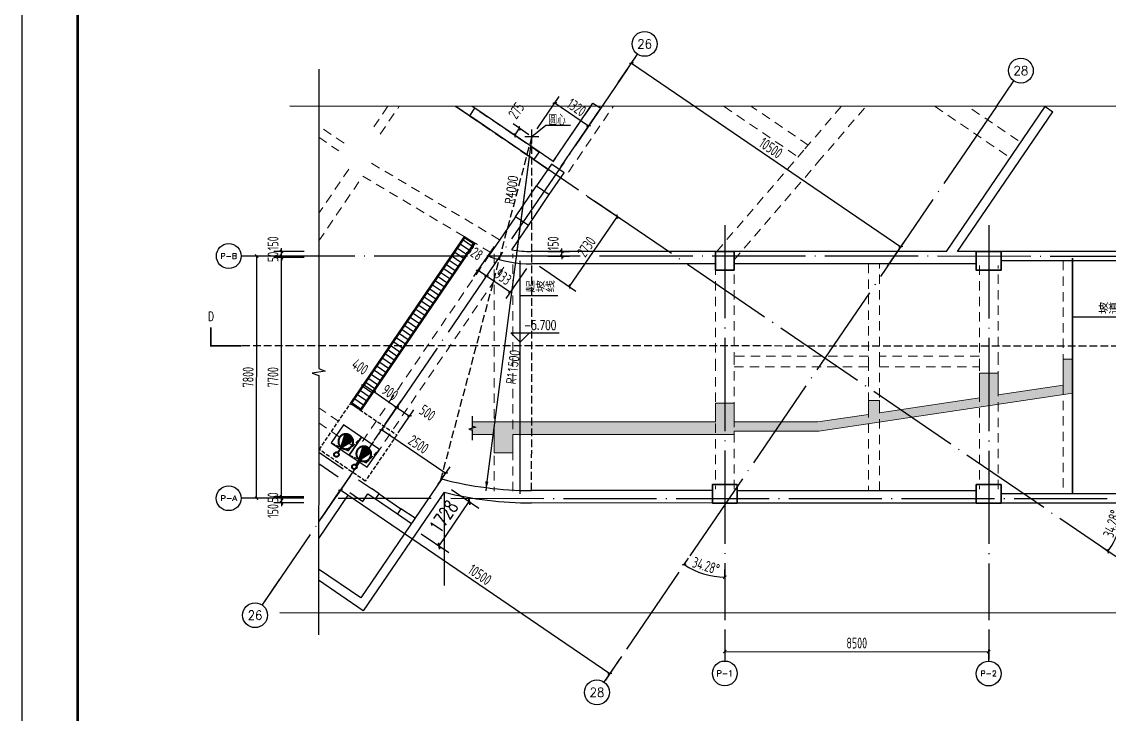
# Model space of a CAD drawing. Extents: x -502255 to 1362592, y -400300 to 332622.
# Drawn here: x 229925 to 264962, y -386832 to -364528 of the extents above; entities that cross this region are included whole.
import ezdxf
from ezdxf.enums import TextEntityAlignment as Align

# ---------------------------------------------------------------- set-up
doc = ezdxf.new("R2010")
doc.units = 0
doc.header["$LTSCALE"] = 1000
doc.header["$MEASUREMENT"] = 0
for name, pattern in [('DASH', [0.35, 0.25, -0.1]), ('DOTE', [2.42, 2, -0.2, 0.02, -0.2]), ('排水', [1.1, 1, -0.1]), ('虚线', [500, 300, -200])]:
    doc.linetypes.add(name, pattern=pattern)
for name, color, linetype in [('03小品', 2, 'Continuous'), ('A-WALL', 2, 'Continuous'), ('AXIS', 3, 'Continuous'), ('AXIS_TEXT', 7, 'Continuous'), ('DIM_ELEV', 3, 'Continuous'), ('DIM_LEAD', 3, 'Continuous'), ('DIM_SYMB', 3, 'Continuous'), ('DOTE', 26, 'DOTE'), ('ECA_TK', 7, 'Continuous'), ('HATCH', 253, 'Continuous'), ('PUB_DIM', 3, 'Continuous'), ('PUB_TEXT', 7, 'Continuous'), ('RF-QT', 30, 'Continuous'), ('THIN', 7, 'Continuous'), ('tk', 7, 'Continuous'), ('WINDOW_RF', 32, 'Continuous'), ('行车道', 4, 'DASH'), ('集水坑', 4, 'Continuous')]:
    doc.layers.add(name, color=color, linetype=linetype)
for name, color, linetype, lineweight in [('GPS-污水', 2, '排水', 40), ('砼柱', 2, 'Continuous', 35), ('砼梁', 4, 'Continuous', 18)]:
    doc.layers.add(name, color=color, linetype=linetype, lineweight=lineweight)
doc.styles.add('8B2_02', font='tssdeng.shx', dxfattribs={"width": 0.6, "bigfont": 'TSSDCHN.shx'})
doc.styles.add('_TCH_AXIS', font='COMPLEX', dxfattribs={"bigfont": 'GBCBIG'})
doc.styles.add('_TCH_DIM', font='SIMPLEX', dxfattribs={"bigfont": 'GBCBIG'})
doc.styles.add('_TCH_DIM_T3', font='SIMPLEX', dxfattribs={"width": 0.705882, "bigfont": 'GBCBIG'})
doc.styles.add('_TCH_LABEL', font='COMPLEX', dxfattribs={"bigfont": 'GBCBIG'})
doc.styles.add('COMPLEX', font='COMPLEX.shx', dxfattribs={"width": 0.65})
doc.styles.get("Standard").update_dxf_attribs({"font": 'tssdeng2.shx', "width": 0.7, "bigfont": '@@hztxt.shx'})
doc.styles.add('TH-STYLE3_T3', font='tssdeng.shx', dxfattribs={"width": 0.7, "bigfont": 'tssdchn.shx'})
doc.dimstyles.new('_TCH_ARCH&&100', dxfattribs={"dimtxt": 350, "dimasz": 100, "dimexe": 250, "dimexo": 300, "dimgap": 100, "dimtad": 1, "dimdec": 0, "dimzin": 0, "dimdsep": 46, "dimtxsty": 'TH-STYLE3_T3', "dimblk": 'ARCHTICK', "dimcen": 0.09, "dimclrt": 7, "dimazin": 2, "dimtfac": 1, "dimtdec": 0, "dimtix": 1, "dimtmove": 2, "dimatfit": 3, "dimfxl": 1, "dimtolj": 1, "dimtzin": 0, "dimarcsym": 0})
doc.dimstyles.new('_TCH_ARCH&&150', dxfattribs={"dimtxt": 446.25, "dimasz": 150, "dimexe": 375, "dimexo": 450, "dimgap": 189.375, "dimtad": 1, "dimdec": 0, "dimzin": 0, "dimdsep": 46, "dimtxsty": '_TCH_DIM_T3', "dimblk": 'ARCHTICK', "dimcen": 0.09, "dimclrt": 7, "dimazin": 2, "dimtfac": 1, "dimtdec": 0, "dimtix": 1, "dimtmove": 2, "dimatfit": 3, "dimfxl": 1, "dimtolj": 1, "dimtzin": 0, "dimarcsym": 0})

# ---------------------------------------------------------------- blocks, each defined once
blk = doc.blocks.new('10B_A1')
at = {"layer": 'ECA_TK'}
blk.add_lwpolyline([(0, 0), (841, 0), (841, 594), (0, 594)], close=True, dxfattribs=at)
at = {"layer": 'ECA_TK', "const_width": 0.8}
blk.add_lwpolyline([(831, 10), (831, 584), (18, 584), (18, 10)], close=True, dxfattribs=at)
blk = doc.blocks.new('$SB01_1')
h = blk.add_hatch(color=256)
h.dxf.hatch_style = 1
h.paths.add_polyline_path([(-0.381, -0.323), (0.5, 0), (-0.381, 0.323)])
h.paths.add_polyline_path([(0, 0), (0.002, 0), (0.002, 0.001), (0, 0.001)], flags=24)
h.paths.add_polyline_path([(0, -0.002), (0.003, -0.002), (0.003, -0.001), (0, -0.001)], flags=24)
h.paths.add_polyline_path([(0, -0.003), (0.003, -0.003), (0.003, -0.002), (0, -0.002)], flags=24)
for p, q in [((0.5, 0), (-0.381, 0.323)), ((-0.381, 0.323), (-0.381, -0.323)), ((0.5, 0), (-0.381, -0.323))]:
    blk.add_line(p, q)
blk.add_circle((0, 0), 0.5)
at = {"flags": 1}
for tag, p in [('UNIT', (0, 0)), ('SPEC', (0, -0.002)), ('WHAT', (0, -0.003))]:
    blk.add_attdef(tag, p, '', height=0.001, dxfattribs=at)
blk = doc.blocks.new('_ArchTick')
at = {"color": 0, "linetype": 'ByBlock', "const_width": 0.4}
blk.add_lwpolyline([(-0.5, -0.5), (0.5, 0.5)], dxfattribs=at)
blk = doc.blocks.new('*D1438')
at = {"layer": 'Defpoints', "color": 0, "transparency": 16777216}
for p in [(248189, -367885), (246357, -368228), (247448, -368972)]:
    blk.add_point(p, dxfattribs=at)
at = {"layer": 'PUB_DIM', "color": 0, "lineweight": -2, "transparency": 16777216}
for p, q in [((246526, -367980), (247239, -366935)), ((247099, -367141), (248189, -367885)), ((247617, -368724), (248330, -367679))]:
    blk.add_line(p, q, dxfattribs=at)
at = {"layer": 'PUB_DIM', "color": 0, "lineweight": -2, "transparency": 16777216, "xscale": 100, "yscale": 100, "zscale": 100}
for p, rotation in [((247099, -367141), 145.7036623085238), ((248189, -367885), 325.7036623085238)]:
    blk.add_blockref('_ArchTick', p, dxfattribs=dict(at, rotation=rotation))
at = {"layer": 'PUB_DIM', "color": 7, "transparency": 16777216, "insert": (247799, -367286), "char_height": 350, "attachment_point": 5, "rotation": 325.7037, "style": 'TH-STYLE3_T3'}
blk.add_mtext('\\A1;1320', dxfattribs=at)
blk = doc.blocks.new('*D1439')
at = {"layer": 'Defpoints', "color": 0, "transparency": 16777216}
for p in [(245966, -367961), (246360, -368563), (246515, -368336)]:
    blk.add_point(p, dxfattribs=at)
at = {"layer": 'PUB_DIM', "color": 0, "lineweight": -2, "transparency": 16777216}
for p, q in [((246267, -368167), (245760, -367821)), ((246112, -368394), (245605, -368048)), ((245811, -368189), (245966, -367961))]:
    blk.add_line(p, q, dxfattribs=at)
at = {"layer": 'PUB_DIM', "color": 0, "lineweight": -2, "transparency": 16777216, "xscale": 100, "yscale": 100, "zscale": 100}
for p, rotation in [((245966, -367961), 55.70366230852772), ((245811, -368189), 235.7036623085277)]:
    blk.add_blockref('_ArchTick', p, dxfattribs=dict(at, rotation=rotation))
at = {"layer": 'PUB_DIM', "color": 7, "transparency": 16777216, "insert": (245857, -367389), "char_height": 350, "attachment_point": 5, "rotation": 55.7037, "style": 'TH-STYLE3_T3'}
blk.add_mtext('\\A1;275', dxfattribs=at)
blk = doc.blocks.new('*D1440')
at = {"layer": 'Defpoints', "color": 0, "transparency": 16777216}
for p in [(243401, -379342), (244345, -379985), (242428, -380769)]:
    blk.add_point(p, dxfattribs=at)
at = {"layer": 'PUB_DIM', "color": 0, "lineweight": -2, "transparency": 16777216}
for p, q in [((243773, -379595), (244655, -380197)), ((243371, -381413), (244345, -379985)), ((242799, -381023), (243681, -381624))]:
    blk.add_line(p, q, dxfattribs=at)
at = {"layer": 'PUB_DIM', "color": 0, "lineweight": -2, "transparency": 16777216, "xscale": 150, "yscale": 150, "zscale": 150}
for p, rotation in [((244345, -379985), 55.70366230852861), ((243371, -381413), 235.7036623085286)]:
    blk.add_blockref('_ArchTick', p, dxfattribs=dict(at, rotation=rotation))
at = {"layer": 'PUB_DIM', "color": 7, "transparency": 16777216, "insert": (243517, -380467), "char_height": 446.2, "attachment_point": 5, "rotation": 55.7037, "style": '_TCH_DIM_T3'}
blk.add_mtext('\\A1;1728', dxfattribs=at)
blk = doc.blocks.new('*D1441')
at = {"layer": 'Defpoints', "color": 0, "transparency": 16777216}
for p in [(241110, -378265), (243586, -379070), (243175, -379673)]:
    blk.add_point(p, dxfattribs=at)
at = {"layer": 'PUB_DIM', "color": 0, "lineweight": -2, "transparency": 16777216}
for p, q in [((241279, -378017), (241662, -377455)), ((241521, -377662), (243586, -379070)), ((243344, -379426), (243727, -378864))]:
    blk.add_line(p, q, dxfattribs=at)
at = {"layer": 'PUB_DIM', "color": 0, "lineweight": -2, "transparency": 16777216, "xscale": 100, "yscale": 100, "zscale": 100}
for p, rotation in [((241521, -377662), 145.7036623085296), ((243586, -379070), 325.7036623085296)]:
    blk.add_blockref('_ArchTick', p, dxfattribs=dict(at, rotation=rotation))
at = {"layer": 'PUB_DIM', "color": 7, "transparency": 16777216, "insert": (242709, -378139), "char_height": 350, "attachment_point": 5, "rotation": 325.7037, "style": 'TH-STYLE3_T3'}
blk.add_mtext('\\A1;2500', dxfattribs=at)
blk = doc.blocks.new('*D1442')
at = {"layer": 'Defpoints', "color": 0, "transparency": 16777216}
for p in [(245585, -371703), (246356, -372228), (245667, -373239)]:
    blk.add_point(p, dxfattribs=at)
at = {"layer": 'PUB_DIM', "color": 0, "lineweight": -2, "transparency": 16777216}
for p, q in [((245416, -371951), (244755, -372920)), ((244896, -372713), (245667, -373239)), ((246187, -372476), (245526, -373445))]:
    blk.add_line(p, q, dxfattribs=at)
at = {"layer": 'PUB_DIM', "color": 0, "lineweight": -2, "transparency": 16777216, "xscale": 100, "yscale": 100, "zscale": 100}
for p, rotation in [((244896, -372713), 145.7036623085322), ((245667, -373239), 325.7036623085323)]:
    blk.add_blockref('_ArchTick', p, dxfattribs=dict(at, rotation=rotation))
at = {"layer": 'PUB_DIM', "color": 7, "transparency": 16777216, "insert": (245437, -372749), "char_height": 350, "attachment_point": 5, "rotation": 325.7037, "style": 'TH-STYLE3_T3'}
blk.add_mtext('\\A1;933', dxfattribs=at)
blk = doc.blocks.new('*D1443')
at = {"layer": 'Defpoints', "color": 0, "transparency": 16777216}
for p in [(245314, -371518), (245585, -371703), (244896, -372713)]:
    blk.add_point(p, dxfattribs=at)
at = {"layer": 'PUB_DIM', "color": 0, "lineweight": -2, "transparency": 16777216}
for p, q in [((245145, -371766), (244484, -372735)), ((245416, -371951), (244755, -372920)), ((244625, -372528), (244896, -372713))]:
    blk.add_line(p, q, dxfattribs=at)
at = {"layer": 'PUB_DIM', "color": 0, "lineweight": -2, "transparency": 16777216, "xscale": 100, "yscale": 100, "zscale": 100}
for p, rotation in [((244625, -372528), 145.7036623085129), ((244896, -372713), 325.7036623085129)]:
    blk.add_blockref('_ArchTick', p, dxfattribs=dict(at, rotation=rotation))
at = {"layer": 'PUB_DIM', "color": 7, "transparency": 16777216, "insert": (244518, -371955), "char_height": 350, "attachment_point": 5, "rotation": 325.7037, "style": 'TH-STYLE3_T3'}
blk.add_mtext('\\A1;328', dxfattribs=at)
blk = doc.blocks.new('*D1444')
at = {"layer": 'Defpoints', "color": 0, "transparency": 16777216}
for p in [(247894, -369973), (249114, -370804), (246356, -372228)]:
    blk.add_point(p, dxfattribs=at)
at = {"layer": 'PUB_DIM', "color": 0, "lineweight": -2, "transparency": 16777216}
for p, q in [((248142, -370142), (249320, -370945)), ((247575, -373060), (249114, -370804)), ((246604, -372397), (247782, -373201))]:
    blk.add_line(p, q, dxfattribs=at)
at = {"layer": 'PUB_DIM', "color": 0, "lineweight": -2, "transparency": 16777216, "xscale": 100, "yscale": 100, "zscale": 100}
for p, rotation in [((249114, -370804), 55.70366230852881), ((247575, -373060), 235.7036623085288)]:
    blk.add_blockref('_ArchTick', p, dxfattribs=dict(at, rotation=rotation))
at = {"layer": 'PUB_DIM', "color": 7, "transparency": 16777216, "insert": (248117, -371777), "char_height": 350, "attachment_point": 5, "rotation": 55.7037, "style": 'TH-STYLE3_T3'}
blk.add_mtext('\\A1;2730', dxfattribs=at)
blk = doc.blocks.new('*D1445')
at = {"layer": 'Defpoints', "color": 0, "transparency": 16777216}
for p in [(241265, -376441), (240394, -377007), (240724, -377232)]:
    blk.add_point(p, dxfattribs=at)
at = {"layer": 'PUB_DIM', "color": 0, "lineweight": -2, "transparency": 16777216}
for p, q in [((240563, -376759), (241075, -376009)), ((240894, -376985), (241405, -376234)), ((240934, -376215), (241265, -376441))]:
    blk.add_line(p, q, dxfattribs=at)
at = {"layer": 'PUB_DIM', "color": 0, "lineweight": -2, "transparency": 16777216, "xscale": 100, "yscale": 100, "zscale": 100}
for p, rotation in [((240934, -376215), 145.7036623085269), ((241265, -376441), 325.7036623085269)]:
    blk.add_blockref('_ArchTick', p, dxfattribs=dict(at, rotation=rotation))
at = {"layer": 'PUB_DIM', "color": 7, "transparency": 16777216, "insert": (240826, -375642), "char_height": 350, "attachment_point": 5, "rotation": 325.7037, "style": 'TH-STYLE3_T3'}
blk.add_mtext('\\A1;400', dxfattribs=at)
blk = doc.blocks.new('*D1446')
at = {"layer": 'Defpoints', "color": 0, "transparency": 16777216}
for p in [(242008, -376948), (240724, -377232), (241468, -377740)]:
    blk.add_point(p, dxfattribs=at)
at = {"layer": 'PUB_DIM', "color": 0, "lineweight": -2, "transparency": 16777216}
for p, q in [((240894, -376985), (241405, -376234)), ((241265, -376441), (242008, -376948)), ((241637, -377492), (242149, -376741))]:
    blk.add_line(p, q, dxfattribs=at)
at = {"layer": 'PUB_DIM', "color": 0, "lineweight": -2, "transparency": 16777216, "xscale": 100, "yscale": 100, "zscale": 100}
for p, rotation in [((241265, -376441), 145.7036623085327), ((242008, -376948), 325.7036623085327)]:
    blk.add_blockref('_ArchTick', p, dxfattribs=dict(at, rotation=rotation))
at = {"layer": 'PUB_DIM', "color": 7, "transparency": 16777216, "insert": (241791, -376467), "char_height": 350, "attachment_point": 5, "rotation": 325.7037, "style": 'TH-STYLE3_T3'}
blk.add_mtext('\\A1;900', dxfattribs=at)
blk = doc.blocks.new('*D1447')
at = {"layer": 'Defpoints', "color": 0, "transparency": 16777216}
for p in [(242421, -377229), (241468, -377740), (241881, -378021)]:
    blk.add_point(p, dxfattribs=at)
at = {"layer": 'PUB_DIM', "color": 0, "lineweight": -2, "transparency": 16777216}
for p, q in [((241637, -377492), (242149, -376741)), ((242008, -376948), (242421, -377229)), ((242050, -377773), (242562, -377023))]:
    blk.add_line(p, q, dxfattribs=at)
at = {"layer": 'PUB_DIM', "color": 0, "lineweight": -2, "transparency": 16777216, "xscale": 100, "yscale": 100, "zscale": 100}
for p, rotation in [((242008, -376948), 145.7036623085322), ((242421, -377229), 325.7036623085322)]:
    blk.add_blockref('_ArchTick', p, dxfattribs=dict(at, rotation=rotation))
at = {"layer": 'PUB_DIM', "color": 7, "transparency": 16777216, "insert": (242994, -377121), "char_height": 350, "attachment_point": 5, "rotation": 325.7037, "style": 'TH-STYLE3_T3'}
blk.add_mtext('\\A1;500', dxfattribs=at)
blk = doc.blocks.new('_AXISO')
blk.add_circle((0, 0), 0.5)
at = {"layer": 'AXIS_TEXT', "style": 'COMPLEX', "width": 1.041667}
blk.add_attdef('A', text='', height=0.56, dxfattribs=at).set_placement((-0.25, -0.28), (0.25, -0.28), align=Align.FIT)
blk = doc.blocks.new('*D1457')
at = {"layer": 'Defpoints', "color": 0, "transparency": 16777216}
for p in [(252578, -383801), (261078, -383804), (261078, -384817)]:
    blk.add_point(p, dxfattribs=at)
at = {"layer": 'PUB_DIM', "color": 0, "lineweight": -2, "transparency": 16777216}
for p, q in [((252578, -384101), (252577, -385064)), ((261078, -384104), (261078, -385067)), ((252578, -384814), (261078, -384817))]:
    blk.add_line(p, q, dxfattribs=at)
at = {"layer": 'PUB_DIM', "color": 0, "lineweight": -2, "transparency": 16777216, "xscale": 100, "yscale": 100, "zscale": 100}
for p, rotation in [((252578, -384814), 179.9810657160409), ((261078, -384817), 359.9810657160409)]:
    blk.add_blockref('_ArchTick', p, dxfattribs=dict(at, rotation=rotation))
at = {"layer": 'PUB_DIM', "color": 7, "transparency": 16777216, "insert": (256828, -384540), "char_height": 350, "attachment_point": 5, "rotation": 359.9811, "style": 'TH-STYLE3_T3'}
blk.add_mtext('\\A1;8500', dxfattribs=at)
blk = doc.blocks.new('*D1459')
at = {"layer": 'Defpoints', "color": 0, "transparency": 16777216}
for p in [(252579, -380083), (251673, -382233), (251096, -382259), (252578, -382716)]:
    blk.add_point(p, dxfattribs=at)
at = {"layer": 'PUB_DIM', "color": 0, "lineweight": -2, "transparency": 16777216}
for p, q in [((251265, -382011), (251406, -381804)), ((252579, -382416), (252579, -382166))]:
    blk.add_line(p, q, dxfattribs=at)
blk.add_arc((252579, -380083), 2333, 235.7037, 269.9811, dxfattribs=at)
at = {"layer": 'PUB_DIM', "color": 0, "lineweight": -2, "transparency": 16777216, "xscale": 100, "yscale": 100, "zscale": 100}
for p, rotation in [((251265, -382011), 145.7036623089385), ((252579, -382416), 359.9810657160343)]:
    blk.add_blockref('_ArchTick', p, dxfattribs=dict(at, rotation=rotation))
at = {"layer": 'PUB_DIM', "color": 7, "transparency": 16777216, "insert": (251972, -382050), "char_height": 350, "attachment_point": 5, "rotation": 342.8424, "style": 'TH-STYLE3_T3'}
blk.add_mtext('\\A1;34.28°', dxfattribs=at)
blk = doc.blocks.new('*D1460')
at = {"layer": 'Defpoints', "color": 0, "transparency": 16777216}
for p in [(262425, -379884), (265747, -379885), (265209, -381058), (265169, -381755)]:
    blk.add_point(p, dxfattribs=at)
at = {"layer": 'PUB_DIM', "color": 0, "lineweight": -2, "transparency": 16777216}
for p, q in [((265447, -379885), (265197, -379884)), ((264921, -381586), (264715, -381445))]:
    blk.add_line(p, q, dxfattribs=at)
blk.add_arc((262425, -379884), 3022, 325.7037, 359.9811, dxfattribs=at)
at = {"layer": 'PUB_DIM', "color": 0, "lineweight": -2, "transparency": 16777216, "xscale": 100, "yscale": 100, "zscale": 100}
for p, rotation in [((265447, -379885), 89.98106454637971), ((264921, -381586), 235.7036623089446)]:
    blk.add_blockref('_ArchTick', p, dxfattribs=dict(at, rotation=rotation))
at = {"layer": 'PUB_DIM', "color": 7, "transparency": 16777216, "insert": (265050, -380694), "char_height": 350, "attachment_point": 5, "rotation": 72.8424, "style": 'TH-STYLE3_T3'}
blk.add_mtext('\\A1;34.28°', dxfattribs=at)
blk = doc.blocks.new('*D1448')
at = {"layer": 'Defpoints', "color": 0, "transparency": 16777216}
for p in [(237495, -372075), (239320, -372076), (239318, -379876)]:
    blk.add_point(p, dxfattribs=at)
at = {"layer": 'PUB_DIM', "color": 0, "lineweight": -2, "transparency": 16777216}
for p, q in [((239020, -372076), (237245, -372075)), ((237493, -379875), (237495, -372075)), ((239018, -379876), (237243, -379875))]:
    blk.add_line(p, q, dxfattribs=at)
at = {"layer": 'PUB_DIM', "color": 0, "lineweight": -2, "transparency": 16777216, "xscale": 100, "yscale": 100, "zscale": 100}
for p, rotation in [((237495, -372075), 89.98146217059495), ((237493, -379875), 269.981462170595)]:
    blk.add_blockref('_ArchTick', p, dxfattribs=dict(at, rotation=rotation))
at = {"layer": 'PUB_DIM', "color": 7, "transparency": 16777216, "insert": (237219, -375975), "char_height": 350, "attachment_point": 5, "rotation": 89.9815, "style": 'TH-STYLE3_T3'}
blk.add_mtext('\\A1;7800', dxfattribs=at)
blk = doc.blocks.new('*D1449')
at = {"layer": 'Defpoints', "color": 0, "transparency": 16777216}
for p in [(238293, -379876), (239317, -380026), (239318, -379876)]:
    blk.add_point(p, dxfattribs=at)
at = {"layer": 'PUB_DIM', "color": 0, "lineweight": -2, "transparency": 16777216}
for p, q in [((238293, -379876), (238293, -379776)), ((239018, -379876), (238043, -379876)), ((239017, -380026), (238043, -380026)), ((238293, -380026), (238293, -379876)), ((238293, -380026), (238293, -380126))]:
    blk.add_line(p, q, dxfattribs=at)
at = {"layer": 'PUB_DIM', "color": 0, "lineweight": -2, "transparency": 16777216, "xscale": 100, "yscale": 100, "zscale": 100}
for p, rotation in [((238293, -379876), 269.9814621706042), ((238293, -380026), 89.98146217060415)]:
    blk.add_blockref('_ArchTick', p, dxfattribs=dict(at, rotation=rotation))
at = {"layer": 'PUB_DIM', "color": 7, "transparency": 16777216, "insert": (238018, -380287), "char_height": 350, "attachment_point": 5, "rotation": 89.9815, "style": 'TH-STYLE3_T3'}
blk.add_mtext('\\A1;150', dxfattribs=at)
blk = doc.blocks.new('*D1450')
at = {"layer": 'Defpoints', "color": 0, "transparency": 16777216}
for p in [(238293, -379826), (239318, -379826), (239318, -379876)]:
    blk.add_point(p, dxfattribs=at)
at = {"layer": 'PUB_DIM', "color": 0, "lineweight": -2, "transparency": 16777216}
for p, q in [((238293, -379826), (238293, -379726)), ((239018, -379826), (238043, -379826)), ((239018, -379876), (238043, -379876)), ((238293, -379876), (238293, -379826)), ((238293, -379876), (238293, -379976))]:
    blk.add_line(p, q, dxfattribs=at)
at = {"layer": 'PUB_DIM', "color": 0, "lineweight": -2, "transparency": 16777216, "xscale": 100, "yscale": 100, "zscale": 100}
for p, rotation in [((238293, -379826), 269.9814621705952), ((238293, -379876), 89.9814621705952)]:
    blk.add_blockref('_ArchTick', p, dxfattribs=dict(at, rotation=rotation))
at = {"layer": 'PUB_DIM', "color": 7, "transparency": 16777216, "insert": (238018, -379851), "char_height": 350, "attachment_point": 5, "rotation": 89.9815, "style": 'TH-STYLE3_T3'}
blk.add_mtext('\\A1;50', dxfattribs=at)
blk = doc.blocks.new('*D1451')
at = {"layer": 'Defpoints', "color": 0, "transparency": 16777216}
for p in [(238295, -372126), (239320, -372126), (239318, -379826)]:
    blk.add_point(p, dxfattribs=at)
at = {"layer": 'PUB_DIM', "color": 0, "lineweight": -2, "transparency": 16777216}
for p, q in [((239020, -372126), (238045, -372126)), ((238293, -379826), (238295, -372126)), ((239018, -379826), (238043, -379826))]:
    blk.add_line(p, q, dxfattribs=at)
at = {"layer": 'PUB_DIM', "color": 0, "lineweight": -2, "transparency": 16777216, "xscale": 100, "yscale": 100, "zscale": 100}
for p, rotation in [((238295, -372126), 89.98146217059477), ((238293, -379826), 269.9814621705948)]:
    blk.add_blockref('_ArchTick', p, dxfattribs=dict(at, rotation=rotation))
at = {"layer": 'PUB_DIM', "color": 7, "transparency": 16777216, "insert": (238019, -375976), "char_height": 350, "attachment_point": 5, "rotation": 89.9815, "style": 'TH-STYLE3_T3'}
blk.add_mtext('\\A1;7700', dxfattribs=at)
blk = doc.blocks.new('*D1452')
at = {"layer": 'Defpoints', "color": 0, "transparency": 16777216}
for p in [(238295, -372076), (239320, -372076), (239320, -372126)]:
    blk.add_point(p, dxfattribs=at)
at = {"layer": 'PUB_DIM', "color": 0, "lineweight": -2, "transparency": 16777216}
for p, q in [((239020, -372076), (238045, -372076)), ((238295, -372076), (238295, -371976)), ((238295, -372126), (238295, -372076)), ((239020, -372126), (238045, -372126)), ((238295, -372126), (238295, -372226))]:
    blk.add_line(p, q, dxfattribs=at)
at = {"layer": 'PUB_DIM', "color": 0, "lineweight": -2, "transparency": 16777216, "xscale": 100, "yscale": 100, "zscale": 100}
for p, rotation in [((238295, -372076), 269.9814621705905), ((238295, -372126), 89.98146217059056)]:
    blk.add_blockref('_ArchTick', p, dxfattribs=dict(at, rotation=rotation))
at = {"layer": 'PUB_DIM', "color": 7, "transparency": 16777216, "insert": (238020, -372101), "char_height": 350, "attachment_point": 5, "rotation": 89.9815, "style": 'TH-STYLE3_T3'}
blk.add_mtext('\\A1;50', dxfattribs=at)
blk = doc.blocks.new('*D1453')
at = {"layer": 'Defpoints', "color": 0, "transparency": 16777216}
for p in [(238295, -371926), (239320, -371926), (239320, -372076)]:
    blk.add_point(p, dxfattribs=at)
at = {"layer": 'PUB_DIM', "color": 0, "lineweight": -2, "transparency": 16777216}
for p, q in [((239020, -371926), (238045, -371926)), ((239020, -372076), (238045, -372076)), ((238295, -371926), (238295, -371826)), ((238295, -372076), (238295, -371926)), ((238295, -372076), (238295, -372176))]:
    blk.add_line(p, q, dxfattribs=at)
at = {"layer": 'PUB_DIM', "color": 0, "lineweight": -2, "transparency": 16777216, "xscale": 100, "yscale": 100, "zscale": 100}
for p, rotation in [((238295, -371926), 269.9814621705922), ((238295, -372076), 89.98146217059224)]:
    blk.add_blockref('_ArchTick', p, dxfattribs=dict(at, rotation=rotation))
at = {"layer": 'PUB_DIM', "color": 7, "transparency": 16777216, "insert": (238020, -371664), "char_height": 350, "attachment_point": 5, "rotation": 89.9815, "style": 'TH-STYLE3_T3'}
blk.add_mtext('\\A1;150', dxfattribs=at)
blk = doc.blocks.new('*D1454')
at = {"layer": 'Defpoints', "color": 0, "transparency": 16777216}
for p in [(248974, -366734), (258244, -371778), (257649, -372651)]:
    blk.add_point(p, dxfattribs=at)
at = {"layer": 'PUB_DIM', "color": 0, "lineweight": -2, "transparency": 16777216}
for p, q in [((249143, -366487), (249710, -365655)), ((249570, -365861), (258244, -371778)), ((257818, -372403), (258385, -371571))]:
    blk.add_line(p, q, dxfattribs=at)
at = {"layer": 'PUB_DIM', "color": 0, "lineweight": -2, "transparency": 16777216, "xscale": 100, "yscale": 100, "zscale": 100}
for p, rotation in [((249570, -365861), 145.7036623089432), ((258244, -371778), 325.7036623089432)]:
    blk.add_blockref('_ArchTick', p, dxfattribs=dict(at, rotation=rotation))
at = {"layer": 'PUB_DIM', "color": 7, "transparency": 16777216, "insert": (254062, -368593), "char_height": 350, "attachment_point": 5, "rotation": 325.7037, "style": 'TH-STYLE3_T3'}
blk.add_mtext('\\A1;10500', dxfattribs=at)
blk = doc.blocks.new('*D1455')
at = {"layer": 'Defpoints', "color": 0, "transparency": 16777216}
for p in [(240681, -378894), (249355, -384810), (248869, -385524)]:
    blk.add_point(p, dxfattribs=at)
at = {"layer": 'PUB_DIM', "color": 0, "lineweight": -2, "transparency": 16777216}
for p, q in [((240512, -379142), (240053, -379814)), ((240194, -379607), (248869, -385524)), ((249186, -385058), (248728, -385730))]:
    blk.add_line(p, q, dxfattribs=at)
at = {"layer": 'PUB_DIM', "color": 0, "lineweight": -2, "transparency": 16777216, "xscale": 100, "yscale": 100, "zscale": 100}
for p, rotation in [((240194, -379607), 145.7036623089424), ((248869, -385524), 325.7036623089423)]:
    blk.add_blockref('_ArchTick', p, dxfattribs=dict(at, rotation=rotation))
at = {"layer": 'PUB_DIM', "color": 7, "transparency": 16777216, "insert": (244686, -382338), "char_height": 350, "attachment_point": 5, "rotation": 325.7037, "style": 'TH-STYLE3_T3'}
blk.add_mtext('\\A1;10500', dxfattribs=at)
blk = doc.blocks.new('*D1456')
at = {"layer": 'Defpoints', "color": 0, "transparency": 16777216}
for p in [(246578, -371928), (246578, -372078), (247323, -371929)]:
    blk.add_point(p, dxfattribs=at)
at = {"layer": 'PUB_DIM', "color": 0, "lineweight": -2, "transparency": 16777216}
for p, q in [((246878, -371929), (247573, -371929)), ((246878, -372078), (247573, -372079)), ((247323, -371929), (247323, -371829)), ((247323, -372079), (247323, -371929)), ((247323, -372079), (247323, -372179))]:
    blk.add_line(p, q, dxfattribs=at)
at = {"layer": 'PUB_DIM', "color": 0, "lineweight": -2, "transparency": 16777216, "xscale": 100, "yscale": 100, "zscale": 100}
for p, rotation in [((247323, -371929), 269.9810624058832), ((247323, -372079), 89.98106240588322)]:
    blk.add_blockref('_ArchTick', p, dxfattribs=dict(at, rotation=rotation))
at = {"layer": 'PUB_DIM', "color": 7, "transparency": 16777216, "insert": (247048, -371667), "char_height": 350, "attachment_point": 5, "rotation": 89.9811, "style": 'TH-STYLE3_T3'}
blk.add_mtext('\\A1;150', dxfattribs=at)

msp = doc.modelspace()

# ---------------------------------------------------------------- hatches: boundary and pattern name
at = {"layer": '03小品'}
h = msp.add_hatch(dxfattribs=at)
h.set_pattern_fill('ANSI31', color=8, scale=100, angle=460.70366, style=0)
h.set_pattern_definition([(145.7036623, (1349890.96, 2610427.43), (-89.4513775, -131.148822), [])])
h.paths.add_polyline_path([(244479.3, -371674.2), (244198.4, -371482.6), (240563.1, -376812.5), (240844, -377004)])
at = {"layer": 'HATCH'}
h = msp.add_hatch(dxfattribs=at)
h.set_pattern_fill('ARMORED', color=256, scale=100, style=0)
h.set_pattern_definition([(50, (0, 210927.86), (717.2602, -62.75213), [75, -825]), (355, (0, 210927.86), (-138.7513, 752.1921), [60, -660]), (100.4514, (59.8, 210922.6), (578.5094, 689.43954), [63.7402, -701.1421]), (46.1842, (0, 211127.9), (1067.241, -165.519), [112.5, -1237.5]), (96.6356, (88.9, 211114.1), (934.6627, 974.1179), [95.6103, -1051.713]), (351.1842, (0, 211127.9), (934.662, 974.1186), [90, -990]), (21, (100, 211077.86), (596.90705, -402.6189), [75, -825]), (326, (100, 211077.86), (243.3153, 725.15005), [60, -660]), (71.4514, (149.74, 211044.3), (840.2226, 322.5305), [63.7402, -701.1421]), (37.5, (0, 210927.86), (12.15986, 332.89385), [0, -652, 0, -670, 0, -662.5]), (7.5, (0, 210927.86), (263.06954, 394.41171), [0, -382, 0, -637, 0, -252.5]), (327.5, (-223, 210927.86), (533.82244, -22.55487), [0, -250, 0, -780, 0, -1035]), (317.5, (-323, 210927.86), (583.18617, 100.10498), [0, -325, 0, -518, 0, -735]), (45, (0, 210927.86), (-353.5534, 353.5534), [])])
h.paths.add_polyline_path([(244440.8, -377417.8), (244440.8, -377817.8), (245142.9, -377817.8), (245142.9, -378417.8), (245742.9, -378417.8), (245742.9, -377817.8), (252879.8, -377817.7), (252879.8, -377717.8), (255600.8, -377717.8), (263779.8, -376490.9), (263779.4, -375390.8), (263479.4, -375390.7), (263479.4, -376232.6), (261379.8, -376547.5), (261379.2, -375851), (260779.3, -375851), (260779.3, -376637.6), (257560.5, -377120.4), (257560.5, -376723.8), (257210.5, -376723.8), (257210.5, -377172.9), (255578.4, -377417.8), (252879.8, -377417.8), (252879.8, -376817.8), (252279.8, -376817.8), (252279.8, -377417.8)])

# ---------------------------------------------------------------- linework, layer by layer
at = {"linetype": 'DASH'}
for points in [[(246357.2, -368228.2), (243403.4, -379338.7)], [(246353.4, -379628.3), (246357.2, -368228.2)]]:
    msp.add_lwpolyline(points, dxfattribs=at)
msp.add_lwpolyline([(245979.5, -379728.1), (245981.9, -372228.2)])
at = {"linetype": 'DASH', "const_width": 50}
msp.add_lwpolyline([(263779, -379734), (263781.5, -372134)], dxfattribs=at)
at = {"layer": '03小品', "color": 4}
msp.add_lwpolyline([(244439.5, -371785.8), (240851.8, -377045.7), (240521.4, -376820.3), (244190.8, -371441.1), (244521.3, -371666.5), (244439.5, -371785.8)], dxfattribs=at)
msp.add_lwpolyline([(244414.7, -371768.8), (240844, -377004), (240563.1, -376812.5), (244198.4, -371482.6), (244479.3, -371674.2)], close=True, dxfattribs=at)
at = {"layer": 'A-WALL'}
msp.add_line((243530.6, -379684.7), (243530.6, -382682.9), dxfattribs=at)
at = {"layer": 'AXIS'}
for p, q in [((249203.4, -366398.3), (249766.9, -365572.2)), ((261326.4, -367258.7), (261889.9, -366432.6)), ((237995.2, -372075.6), (236995.2, -372075.3)), ((237992.7, -379875.5), (236992.7, -379875.2)), ((238231.5, -382484.8), (237668, -383310.9)), ((252577.6, -384344.6), (252577.3, -385117.3)), ((261077.6, -384347.4), (261077.3, -385120.1)), ((249245.2, -384971.5), (248681.7, -385797.7))]:
    msp.add_line(p, q, dxfattribs=at)
at = {"layer": 'DIM_ELEV'}
for p, q in [((245981.5, -373340.7), (247195.6, -373340.7)), ((245981, -374852.2), (245681.1, -374552.1)), ((245681.1, -374552.1), (247235, -374552.6)), ((245981, -374852.2), (246281.1, -374552.3))]:
    msp.add_line(p, q, dxfattribs=at)
at = {"layer": 'DIM_LEAD'}
for p, q in [((246357.2, -368228.2), (246807.3, -367860.1)), ((246807.3, -367860.1), (247601.2, -367860.1)), ((246132.2, -368228.2), (246582.2, -368228.2)), ((246357.2, -368453.2), (246357.2, -368003.2)), ((263780.7, -374035.3), (267738.8, -374037.8))]:
    msp.add_line(p, q, dxfattribs=at)
at = {"layer": 'DIM_SYMB'}
for points in [[(239496.6, -366051.6), (239493.4, -375700.5), (239703.4, -375777), (239283.4, -375850.9), (239493.4, -375925.5), (239490.2, -384271.9)], [(292679.2, -367269), (265731.8, -367260.1), (265655.3, -367470.1), (265581.4, -367050.1), (265506.8, -367260.1), (238559.4, -367251.3)], [(292673.6, -383584.4), (265570.2, -383575.5), (265493.7, -383785.5), (265419.8, -383365.5), (265345.2, -383575.5), (238241.9, -383566.6)]]:
    msp.add_lwpolyline(points, dxfattribs=at)
at = {"layer": 'DIM_SYMB', "const_width": 50}
msp.add_lwpolyline([(237013.8, -374965.8), (236013.8, -374965.5), (236013.9, -374365.5)], dxfattribs=at)
at = {"layer": 'DOTE', "color": 16, "linetype": 'DOTE', "ltscale": 1.5}
for p, q in [((249442.3, -366048.1), (237668, -383310.9)), ((265852.2, -382221), (243907, -367253)), ((261326.4, -367258.7), (248681.7, -385797.7)), ((291473.1, -372093.6), (239020, -372076))]:
    msp.add_line(p, q, dxfattribs=at)
for points in [[(252582.3, -371080.3), (252577.9, -383801)], [(261082.3, -371083.2), (261077.9, -383803.8)], [(240117.5, -379876.2), (292495.4, -379893.8)]]:
    msp.add_lwpolyline(points, dxfattribs=at)
at = {"layer": 'GPS-污水', "linetype": '排水'}
for p, q in [((240105.2, -378406.6), (240218.9, -378239.9)), ((240683.5, -378801.1), (240797.2, -378634.4))]:
    msp.add_line(p, q, dxfattribs=at)
for centre in [(240062.9, -378468.6), (240641.2, -378863)]:
    msp.add_circle(centre, 75, dxfattribs=at)
at = {"layer": 'PUB_DIM'}
for points in [[(246357.2, -368228.2), (244912.9, -379334.7), (244874.2, -379632.2)], [(246357.2, -368228.2), (245880.1, -371897.3), (245841.4, -372194.8)]]:
    msp.add_lwpolyline(points, dxfattribs=at)
msp.add_lwpolyline([(244912.9, -379334.7, 99, 0, 0), (244874.2, -379632.2, 0, 0, 0)], format="xyseb", dxfattribs=at)
at = {"layer": 'RF-QT'}
for p, q in [((247045.1, -369030.3), (248329.1, -367147.8)), ((248329.1, -367147.8), (248576.9, -367316.9)), ((243902, -367249.6), (244356.4, -367559.5)), ((244356.4, -367559.5), (244525.4, -367311.7)), ((244525.4, -367311.7), (244439.6, -367253.2)), ((247293, -369199.3), (248576.9, -367316.9)), ((259714, -371929.7), (262899.6, -367259.2)), ((260077.2, -371929.7), (263147.5, -367428.3)), ((262899.6, -367259.2), (263147.5, -367428.3)), ((246590.8, -368720.4), (246421.7, -368968.2)), ((247045.1, -369030.3), (246590.8, -368720.4)), ((246421.7, -368968.2), (246917.4, -369306.3)), ((246988.8, -369112.9), (246509.8, -369815.1)), ((247401.8, -369394.6), (246988.8, -369112.9)), ((246922.9, -370096.8), (247401.8, -369394.6)), ((246509.8, -369815.1), (246922.9, -370096.8)), ((245833.7, -370806.5), (244964, -372081.6)), ((246246.7, -371088.2), (245833.7, -370806.5)), ((245713.9, -371869.5), (246246.7, -371088.2)), ((247284.7, -371928.6), (246356, -371929.7)), ((252282, -371929.7), (247284.7, -371928.6)), ((259714, -371929.7), (252882, -371929.7)), ((260679.4, -371929.7), (260077.2, -371929.7)), ((285579.8, -371929.7), (261479.3, -371930.2)), ((252281.9, -372329.7), (246355.8, -372329.7)), ((260679.3, -372329.7), (252881.9, -372329.7)), ((285579.7, -372229.7), (261479.2, -372230.2)), ((240283.5, -378943.9), (239492.6, -378404.5)), ((240114.4, -379191.7), (239492.4, -378767.5)), ((240779.1, -379282), (241192.3, -379563.8)), ((243461.1, -379254.2), (240849.9, -383082.6)), ((239491.6, -381169.6), (240441, -379777.7)), ((239491.8, -380636.9), (240193.2, -379608.6)), ((240497.4, -379695), (240910.5, -379976.8)), ((240910.5, -379976.8), (241079.6, -379729)), ((243530.6, -379684.7), (240928.7, -383499.5)), ((241079.6, -379729), (241327.4, -379898)), ((241440.1, -379732.8), (241192.3, -379563.8)), ((241327.4, -379898), (241440.1, -379732.8)), ((252179.3, -379630.1), (246353.4, -379628.3)), ((260679.3, -379633), (252979.3, -379633.1)), ((285579.8, -379741.7), (261479.3, -379733.2)), ((252179.2, -380030.1), (246353.3, -380028.2)), ((260779.3, -380033), (252979.2, -380033.1)), ((285579.7, -380041.7), (261379.3, -380033.2)), ((242142.3, -380211.8), (242029.6, -380377)), ((242029.6, -380377), (242483.9, -380686.8)), ((242596.6, -380521.6), (242142.3, -380211.8)), ((240849.9, -383082.6), (239491.3, -382156)), ((240928.7, -383499.5), (239491.2, -382519.1))]:
    msp.add_line(p, q, dxfattribs=at)
for centre, radius, start, end in [((246358.5, -368226.1), 4100, 250.11436, 269.96231), ((246411.4, -367889.6), 4040.5, 260.05863, 269.21354), ((246357.5, -368228.2), 11400.1, 255.28166, 269.9796), ((246357.2, -368228.2), 11800, 256.14065, 269.98105)]:
    msp.add_arc(centre, radius, start, end, dxfattribs=at)
at = {"layer": 'THIN'}
msp.add_lwpolyline([(244440.8, -377227.8), (244440.8, -377552.8), (244550.8, -377587.8), (244330.8, -377647.8), (244440.8, -377682.8), (244440.8, -378007.8)], dxfattribs=at)
at = {"layer": 'WINDOW_RF'}
for p, q in [((246590.8, -368720.4, 150), (244525.4, -367311.7, 150)), ((246421.7, -368968.2, 150), (244356.4, -367559.5, 150)), ((245833.7, -370806.5), (246509.8, -369815.1)), ((246246.7, -371088.2), (246922.9, -370096.8)), ((241440.1, -379732.8), (242142.3, -380211.8)), ((241327.4, -379898), (242029.6, -380377))]:
    msp.add_line(p, q, dxfattribs=at)
at = {"layer": '砼柱', "lineweight": 35}
for points in [[(252879.3, -372530.2), (252879.3, -371930.2), (252279.3, -371930.2), (252279.3, -372530.2)], [(261479.3, -371930.2), (260679.3, -371930.2), (260679.3, -372530.2), (261479.3, -372530.2)], [(252979.3, -379433.1), (252179.3, -379433.1), (252179.3, -380033.1), (252979.3, -380033.1)], [(261479.3, -379433.1), (260679.3, -379433.1), (260679.3, -380033.1), (261479.3, -380033.1)]]:
    msp.add_lwpolyline(points, close=True, dxfattribs=at)
at = {"layer": '砼梁', "linetype": '虚线', "lineweight": 18, "ltscale": 0.001}
for p, q in [((241721.6, -367252.3), (241227.6, -367977)), ((241475.5, -368146), (242084.5, -367252.4)), ((246586.9, -368725.4), (244521.1, -367317.4)), ((248255.1, -367254.4), (247041.4, -369035.1)), ((247537.2, -369373), (248981, -367254.7)), ((252551, -367255.8), (254935.2, -368880.9)), ((255263.1, -368499.2), (253439.2, -367256.1)), ((256330.3, -367257.1), (255121.1, -368664.5)), ((255576.2, -369055.6), (257121.1, -367257.3)), ((259348.9, -367258.1), (261688.1, -368852.4)), ((262026.1, -368356.6), (260414.7, -367258.4)), ((240307.6, -368439.1), (239496, -367886)), ((244352.2, -367565.3), (246418, -368973.3)), ((239495.9, -368248.9), (240138.6, -368687)), ((255121, -368664.6), (252312.6, -371933.4)), ((240465.4, -369272.8), (239495.1, -370696.5)), ((241198.7, -369084.8), (245326, -371552)), ((252879.3, -372194.6), (255576.2, -369055.6)), ((239494.8, -371584.7), (240878.6, -369554.4)), ((240916.6, -369498.7), (245043.9, -371965.8)), ((245011.3, -372013.7), (240846.3, -378124.6)), ((245142.9, -372005.6), (245142.9, -379647.6)), ((245742.9, -379647.6), (245742.9, -372005.6)), ((241342, -378462.5), (245521.8, -372329.9)), ((252279.3, -372383.4), (252279.3, -375472.5)), ((252879.3, -375472.5), (252879.3, -372383.4)), ((257210.5, -372329.7), (257210.5, -375472.5)), ((257560.5, -375472.5), (257560.5, -372329.7)), ((260779.3, -372383.4), (260779.3, -375472.4)), ((261379.3, -375472.5), (261379.3, -372383.4)), ((263479.3, -372233.4), (263479.3, -379733.3)), ((263779.3, -379733.3), (263779.3, -372233.4)), ((252279.3, -375472.5), (252279.3, -379583.3)), ((257210.5, -375297.5), (252879.3, -375297.5)), ((252879.3, -379583.3), (252879.3, -375472.6)), ((257210.5, -375472.5), (257210.5, -379633)), ((260779.3, -375297.5), (257560.5, -375297.5)), ((257560.5, -379633), (257560.5, -375472.5)), ((260779.3, -375472.5), (260779.3, -379583.3)), ((261379.3, -379583.3), (261379.3, -375472.5)), ((252879.3, -375647.5), (257210.5, -375647.5)), ((257560.5, -375647.5), (260779.3, -375647.5)), ((240958.9, -377959.4), (239493, -376960.2)), ((239492.8, -377444.2), (240733.6, -378289.9))]:
    msp.add_line(p, q, dxfattribs=at)
at = {"layer": '砼梁'}
msp.add_lwpolyline([(244440.8, -377417.8), (244440.8, -377817.8), (245142.9, -377817.8), (245142.9, -378417.8), (245742.9, -378417.8), (245742.9, -377817.8), (252879.8, -377817.7), (252879.8, -377717.8), (255600.8, -377717.8), (263779.8, -376490.9), (263779.4, -375390.8), (263479.4, -375390.7), (263479.4, -376232.6), (261379.8, -376547.5), (261379.2, -375851), (260779.3, -375851), (260779.3, -376637.6), (257560.5, -377120.4), (257560.5, -376723.8), (257210.5, -376723.8), (257210.5, -377172.9), (255578.4, -377417.8), (252879.8, -377417.8), (252879.8, -376817.8), (252279.8, -376817.8), (252279.8, -377417.8), (244440.8, -377417.8)], dxfattribs=at)
at = {"layer": '行车道', "color": 0}
msp.add_lwpolyline([(293275.8, -374985.2), (237013.8, -374965.8)], dxfattribs=at)
at = {"layer": '集水坑', "linetype": 'DASH', "ltscale": 0.5}
msp.add_lwpolyline([(240521.4, -376820.3), (242008.4, -377834.6), (240994.2, -379321.6), (239507.1, -378307.4)], close=True, dxfattribs=at)
at = {"layer": '集水坑', "linetype": 'Continuous', "ltscale": 0.5}
for points in [[(240870.5, -377905.8), (240292.2, -377511.3), (239897.7, -378089.6), (240476, -378484.1)], [(241448.8, -378300.2), (240870.5, -377905.8), (240476, -378484.1), (241054.3, -378878.5)]]:
    msp.add_lwpolyline(points, close=True, dxfattribs=at)
at = {"layer": '集水坑', "linetype": 'DASH', "ltscale": 0.5}
for points in [[(239894.3, -378094.6), (240445.3, -378344.3), (240867.1, -377910.8)], [(240476, -378484.1), (241027, -378733.7), (241448.8, -378300.2)]]:
    msp.add_lwpolyline(points, dxfattribs=at)

# ---------------------------------------------------------------- block references
at = {"layer": 'AXIS'}
ref = msp.add_blockref('_AXISO', (249992.3, -365241.8), dxfattribs=dict(at, xscale=800, yscale=800, zscale=800))
ref.add_attrib('A', '26', dxfattribs={"layer": 'AXIS_TEXT', "height": 294.28, "style": '_TCH_AXIS'}).set_placement((249754, -365388.9), (250230.5, -365388.9), align=Align.FIT)
ref = msp.add_blockref('_AXISO', (262115.3, -366102.1), dxfattribs=dict(at, xscale=800, yscale=800, zscale=800))
ref.add_attrib('A', '28', dxfattribs={"layer": 'AXIS_TEXT', "height": 294.28, "style": '_TCH_AXIS'}).set_placement((261877, -366249.3), (262353.5, -366249.3), align=Align.FIT)
ref = msp.add_blockref('_AXISO', (236595.2, -372075.2), dxfattribs=dict(at, xscale=800, yscale=800, zscale=800))
ref.add_attrib('A', 'P-B', dxfattribs={"layer": 'AXIS_TEXT', "height": 172.16, "style": '_TCH_AXIS'}).set_placement((236328.8, -372161.3), (236861.7, -372161.3), align=Align.FIT)
ref = msp.add_blockref('_AXISO', (236592.7, -379875.1), dxfattribs=dict(at, xscale=800, yscale=800, zscale=800))
ref.add_attrib('A', 'P-A', dxfattribs={"layer": 'AXIS_TEXT', "height": 169.79, "style": '_TCH_AXIS'}).set_placement((236325.9, -379960), (236859.5, -379960), align=Align.FIT)
ref = msp.add_blockref('_AXISO', (237442.6, -383641.4), dxfattribs=dict(at, xscale=800, yscale=800, zscale=800))
ref.add_attrib('A', '26', dxfattribs={"layer": 'AXIS_TEXT', "height": 294.28, "style": '_TCH_AXIS'}).set_placement((237204.4, -383788.5), (237680.8, -383788.5), align=Align.FIT)
ref = msp.add_blockref('_AXISO', (252577.2, -385517.3), dxfattribs=dict(at, xscale=800, yscale=800, zscale=800))
ref.add_attrib('A', 'P-1', dxfattribs={"layer": 'AXIS_TEXT', "height": 193.6, "style": '_TCH_AXIS'}).set_placement((252314.4, -385614.1), (252839.9, -385614.1), align=Align.FIT)
ref = msp.add_blockref('_AXISO', (261077.2, -385520.1), dxfattribs=dict(at, xscale=800, yscale=800, zscale=800))
ref.add_attrib('A', 'P-2', dxfattribs={"layer": 'AXIS_TEXT', "height": 179.65, "style": '_TCH_AXIS'}).set_placement((260812, -385610), (261342.4, -385610), align=Align.FIT)
ref = msp.add_blockref('_AXISO', (248456.3, -386128.1), dxfattribs=dict(at, xscale=800, yscale=800, zscale=800))
ref.add_attrib('A', '28', dxfattribs={"layer": 'AXIS_TEXT', "height": 294.28, "style": '_TCH_AXIS'}).set_placement((248218.1, -386275.3), (248694.5, -386275.3), align=Align.FIT)
at = {"layer": 'GPS-污水', "linetype": '排水', "xscale": -480.0000000000002, "yscale": 480.0000000000002, "zscale": 480.0000000000002, "rotation": 51.95719978145883}
for p in [(240365, -378049.7, 0), (240943.3, -378444.1, 0)]:
    msp.add_blockref('$SB01_1', p, dxfattribs=at)
at = {"layer": 'tk', "xscale": 100, "yscale": 100, "zscale": 100}
msp.add_blockref('10B_A1', (229925.3, -400300.3), dxfattribs=at)

# ---------------------------------------------------------------- texts
at = {"layer": 'PUB_DIM', "color": 7, "style": '_TCH_DIM', "width": 0.705882}
for s, p in [('R4000', (245794.2, -370413.1)), ('R11500', (245831.4, -376211))]:
    msp.add_text(s, height=300, rotation=82.59087, dxfattribs=at).set_placement(p)
at = {"layer": 'PUB_TEXT'}
for s, height, style, width, p in [('圆心', 350, '8B2_02', 0.6, (246903, -367864.6)), ('D', 297.5, '_TCH_LABEL', 0.705882, (235929.1, -374164.2))]:
    msp.add_text(s, height=height, dxfattribs=dict(at, style=style, width=width)).set_placement(p)
msp.add_text('起坡线', height=337.59, dxfattribs=at).set_placement((246145.5, -373235.7))
msp.add_text('坡道结构顶盖投影线', height=337.59, rotation=359.96253, dxfattribs=at).set_placement((264608.8, -373930.8))
at = {"layer": 'PUB_TEXT', "style": '_TCH_DIM', "width": 0.705882}
msp.add_text('-5.700', height=297.5, rotation=359.98126, dxfattribs=at).set_placement((246105, -374447.3))

# ---------------------------------------------------------------- dimensions: what is measured, and where the dimension line sits
at = {"layer": 'PUB_DIM'}
for p1, p2, distance, dimstyle, picture, middle in [((248974.2, -366734.4), (257648.6, -372650.9), 1056.7, '_TCH_ARCH&&100', '*D1454', (254061.8, -368592.5)), ((246357.2, -368228.2), (247447.9, -368972.1), 1315.8, '_TCH_ARCH&&100', '*D1438', (247798.9, -367285.9)), ((246355.9, -372228.3), (247894.4, -369972.7), -1476, '_TCH_ARCH&&100', '*D1444', (248117.3, -371777.3)), ((245585.4, -371702.8), (246355.9, -372228.3), -1222.9, '_TCH_ARCH&&100', '*D1442', (245436.5, -372748.7)), ((239317.5, -379876), (239320, -372076.1), 1824.8, '_TCH_ARCH&&100', '*D1448', (237219, -375975.3)), ((239317.5, -379826), (239320, -372126.1), 1024.8, '_TCH_ARCH&&100', '*D1451', (238019, -375975.6)), ((239320, -372126.1), (239320, -372076.1), 1024.8, '_TCH_ARCH&&100', '*D1452', (238020.2, -372100.6)), ((240724.5, -377232.5), (241468, -377739.6), 958.5, '_TCH_ARCH&&100', '*D1446', (241791.3, -376467)), ((241109.8, -378264.8), (243175.1, -379673.4), 729.9, '_TCH_ARCH&&100', '*D1441', (242708.7, -378138.9)), ((240680.8, -378893.8), (249355.2, -384810.3), -863.4, '_TCH_ARCH&&100', '*D1455', (244686.4, -382338.1)), ((242427.6, -380769.5), (243401.3, -379341.8), -1142.2, '_TCH_ARCH&&150', '*D1440', (243517.3, -380466.8)), ((239317.5, -379876), (239317.5, -379826), 1024.8, '_TCH_ARCH&&100', '*D1450', (238017.7, -379850.5)), ((252577.9, -383801), (261077.9, -383803.8), -1012.7, '_TCH_ARCH&&100', '*D1457', (256827.7, -384540.1))]:
    dim = msp.add_aligned_dim(p1=p1, p2=p2, distance=distance, dimstyle=dimstyle, dxfattribs=at)
    dim.commit()
    dim.dimension.update_dxf_attribs({"geometry": picture, "text_midpoint": middle})
for base, p1, p2, angle, picture, middle in [((245966.1, -367961.4), (246359.7, -368562.8), (246514.7, -368335.6), 55.70366, '*D1439', (245857.3, -367388.9)), ((238295.3, -371925.7), (239320, -372076.1), (239320.1, -371926.1), 89.98146, '*D1453', (238020.4, -371664.1)), ((247323.2, -371928.7), (246578.1, -372078.4), (246578.1, -371928.4), 89.98106, '*D1456', (247048.3, -371667)), ((244896.4, -372713.1), (245314.3, -371518), (245585.4, -371702.8), 325.70366, '*D1443', (244517.6, -371955.5)), ((241264.6, -376440.6), (240394, -377007.1), (240724.5, -377232.5), 325.70366, '*D1445', (240826.4, -375642.5)), ((242421.2, -377229.5), (241468, -377739.6), (241881.1, -378021.3), 325.70366, '*D1447', (242993.7, -377120.7)), ((238292.7, -379875.6), (239317.5, -380026), (239317.5, -379876), 89.98146, '*D1449', (238017.6, -380287.1))]:
    dim = msp.add_linear_dim(base=base, p1=p1, p2=p2, angle=angle, dimstyle='_TCH_ARCH&&100', dxfattribs=at)
    dim.commit()
    dim.dimension.update_dxf_attribs({"geometry": picture, "text_midpoint": middle, "dimtype": 161})
for base, center, p1, p2, picture, middle in [((251672.5, -382232.9), (252579.3, -380083.2), (251095.6, -382258.5), (252578.5, -382716.3), '*D1459', (251972.2, -382049.7)), ((265209.2, -381057.9), (262425.1, -379883.5), (265169.3, -381755.2), (265746.8, -379884.6), '*D1460', (265049.5, -380693.8))]:
    dim = msp.add_angular_dim_3p(base=base, center=center, p1=p1, p2=p2, dimstyle='_TCH_ARCH&&100', dxfattribs=at)
    dim.commit()
    dim.dimension.update_dxf_attribs({"geometry": picture, "text_midpoint": middle})

doc.saveas('drawing.dxf')
